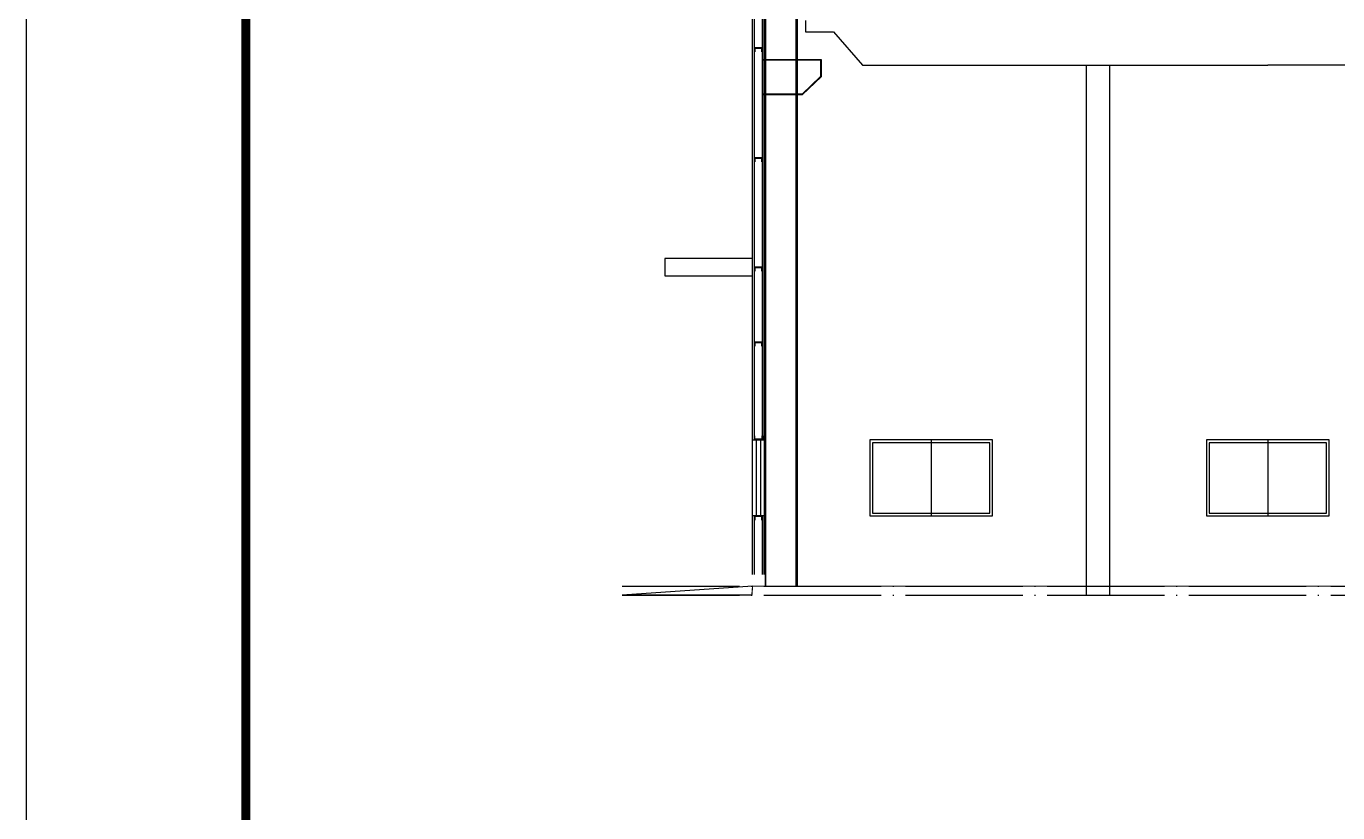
# Model space of a CAD drawing. Extents: x -21908402 to 2165534, y 88493 to 5079726.
# Drawn here: x 1972434 to 1994835, y 127853 to 141287 of the extents above; entities that cross this region are included whole.
import ezdxf

# ---------------------------------------------------------------- set-up
doc = ezdxf.new("R2010")
doc.units = 0
doc.header["$LTSCALE"] = 1000
doc.linetypes.add('DOTE', pattern=[2.42, 2, -0.2, 0.02, -0.2])
for name, color, linetype in [('DIM_LEAD', 3, 'Continuous'), ('DOTE', 1, 'DOTE'), ('E_LINE', 7, 'Continuous'), ('PUB_TITLE', 4, 'Continuous'), ('WALL', 6, 'Continuous'), ('WINDOW', 94, 'Continuous'), ('填充', 8, 'Continuous')]:
    doc.layers.add(name, color=color, linetype=linetype)

# ---------------------------------------------------------------- blocks, each defined once
blk = doc.blocks.new('GHJ')
at = {"layer": 'WINDOW'}
for p, q in [((-402713.5, 22652), (-400613.5, 22652)), ((-402713.5, 21352), (-402713.5, 22652)), ((-401663.5, 22652), (-401663.5, 21352)), ((-400613.5, 22652), (-400613.5, 21352)), ((-400613.5, 21352), (-402713.5, 21352))]:
    blk.add_line(p, q, dxfattribs=at)
blk.add_lwpolyline([(-402663.5, 22602), (-400663.5, 22602), (-400663.5, 21402), (-402663.5, 21402)], close=True, dxfattribs=at)
blk = doc.blocks.new('JKL')
at = {"layer": 'DIM_LEAD'}
for p, q in [((1698022, -2193689), (1698032, -2193689)), ((1698022, -2193759), (1698022, -2193689)), ((1698032, -2193749), (1698032, -2193689)), ((1698152, -2193689), (1698162, -2193689)), ((1698152, -2193689), (1698152, -2193749)), ((1698162, -2193689), (1698162, -2193759)), ((1698162, -2193759), (1698022, -2193759)), ((1698152, -2193749), (1698032, -2193749))]:
    blk.add_line(p, q, dxfattribs=at)
blk = doc.blocks.new('GHJK')
at = {"color": 3}
for p, q in [((899937, 99419), (900937, 99419)), ((899937, 99409), (900937, 99409)), ((899937, 98829), (900621, 98829)), ((899937, 98819), (900621, 98819))]:
    blk.add_line(p, q, dxfattribs=at)
for points in [[(900927, 99419), (900927, 99124), (900615, 98827)], [(900937, 99419), (900937, 99119), (900621, 98819)]]:
    blk.add_lwpolyline(points, dxfattribs=at)

msp = doc.modelspace()

# ---------------------------------------------------------------- linework, layer by layer
msp.add_line((1985746, 141382), (1985746, 141192))
for points in [[(1985746, 141192), (1986223, 141192), (1986716, 140622), (1993640, 140622)], [(2001535, 141192), (2001058, 141192), (2000565, 140622), (1993640, 140622)], [(1984840, 131722), (1982614, 131572)]]:
    msp.add_lwpolyline(points)
msp.add_lwpolyline([(1984840, 137322), (1983340, 137322), (1983340, 137022), (1984840, 137022)], close=True)
at = {"const_width": 20}
msp.add_lwpolyline([(1982614, 131572), (1984828, 131572), (1984840, 131722), (2002440, 131722), (2002440, 131572), (2002913, 131572)], dxfattribs=at)
at = {"layer": 'DOTE'}
for p, q in [((1982614, 131722), (2002837, 131722)), ((1982614, 131572), (2002837, 131572))]:
    msp.add_line(p, q, dxfattribs=at)
at = {"layer": 'E_LINE', "color": 3}
for p, q in [((1985040, 134222), (1985040, 143902)), ((1985062, 131722), (1985062, 143902)), ((1985068, 131722), (1985068, 143902)), ((1985584, 131722), (1985584, 143918)), ((1985588, 131722), (1985588, 143918)), ((1985610, 131722), (1985610, 143920))]:
    msp.add_line(p, q, dxfattribs=at)
at = {"layer": 'PUB_TITLE'}
msp.add_lwpolyline([(1972434, 88493), (2061534, 88493), (2061534, 151493), (1972434, 151493)], close=True, dxfattribs=at)
at = {"layer": 'PUB_TITLE', "const_width": 150}
msp.add_lwpolyline([(1976184, 89993), (2060034, 89993), (2060034, 149993), (1976184, 149993)], close=True, dxfattribs=at)
at = {"layer": 'WALL'}
for p, q in [((1984840, 134222), (1984840, 145402)), ((1984870, 134222), (1984870, 145402)), ((1985010, 134222), (1985010, 145402)), ((1985040, 134222), (1985040, 145402)), ((1985040, 134222), (1985040, 145402)), ((1984840, 131922), (1984840, 132922)), ((1984870, 131922), (1984870, 132922)), ((1985010, 131922), (1985010, 132922)), ((1985040, 131922), (1985040, 132922))]:
    msp.add_line(p, q, dxfattribs=at)
at = {"layer": 'WINDOW'}
for points in [[(1984840, 134222), (1985040, 134222), (1985040, 132922), (1984840, 132922)], [(1984906, 134222), (1984974, 134222), (1984974, 132922), (1984906, 132922)]]:
    msp.add_lwpolyline(points, close=True, dxfattribs=at)
at = {"layer": '填充'}
for p, q in [((1990541, 131572), (1990541, 140622)), ((1990941, 131572), (1990941, 140622))]:
    msp.add_line(p, q, dxfattribs=at)

# ---------------------------------------------------------------- block references
at = {"xscale": -1, "rotation": 180}
for p in [(286848, -2052841), (286848, -2054720), (286848, -2056586), (286848, -2057867), (286848, -2060838)]:
    msp.add_blockref('JKL', p, dxfattribs=at)
for name, p in [('GHJK', (1085074, 41302)), ('JKL', (286848, 2327981))]:
    msp.add_blockref(name, p)
at = {"xscale": -1}
for p in [(1586227, 111570), (1591977, 111570)]:
    msp.add_blockref('GHJ', p, dxfattribs=at)

doc.saveas('drawing.dxf')
